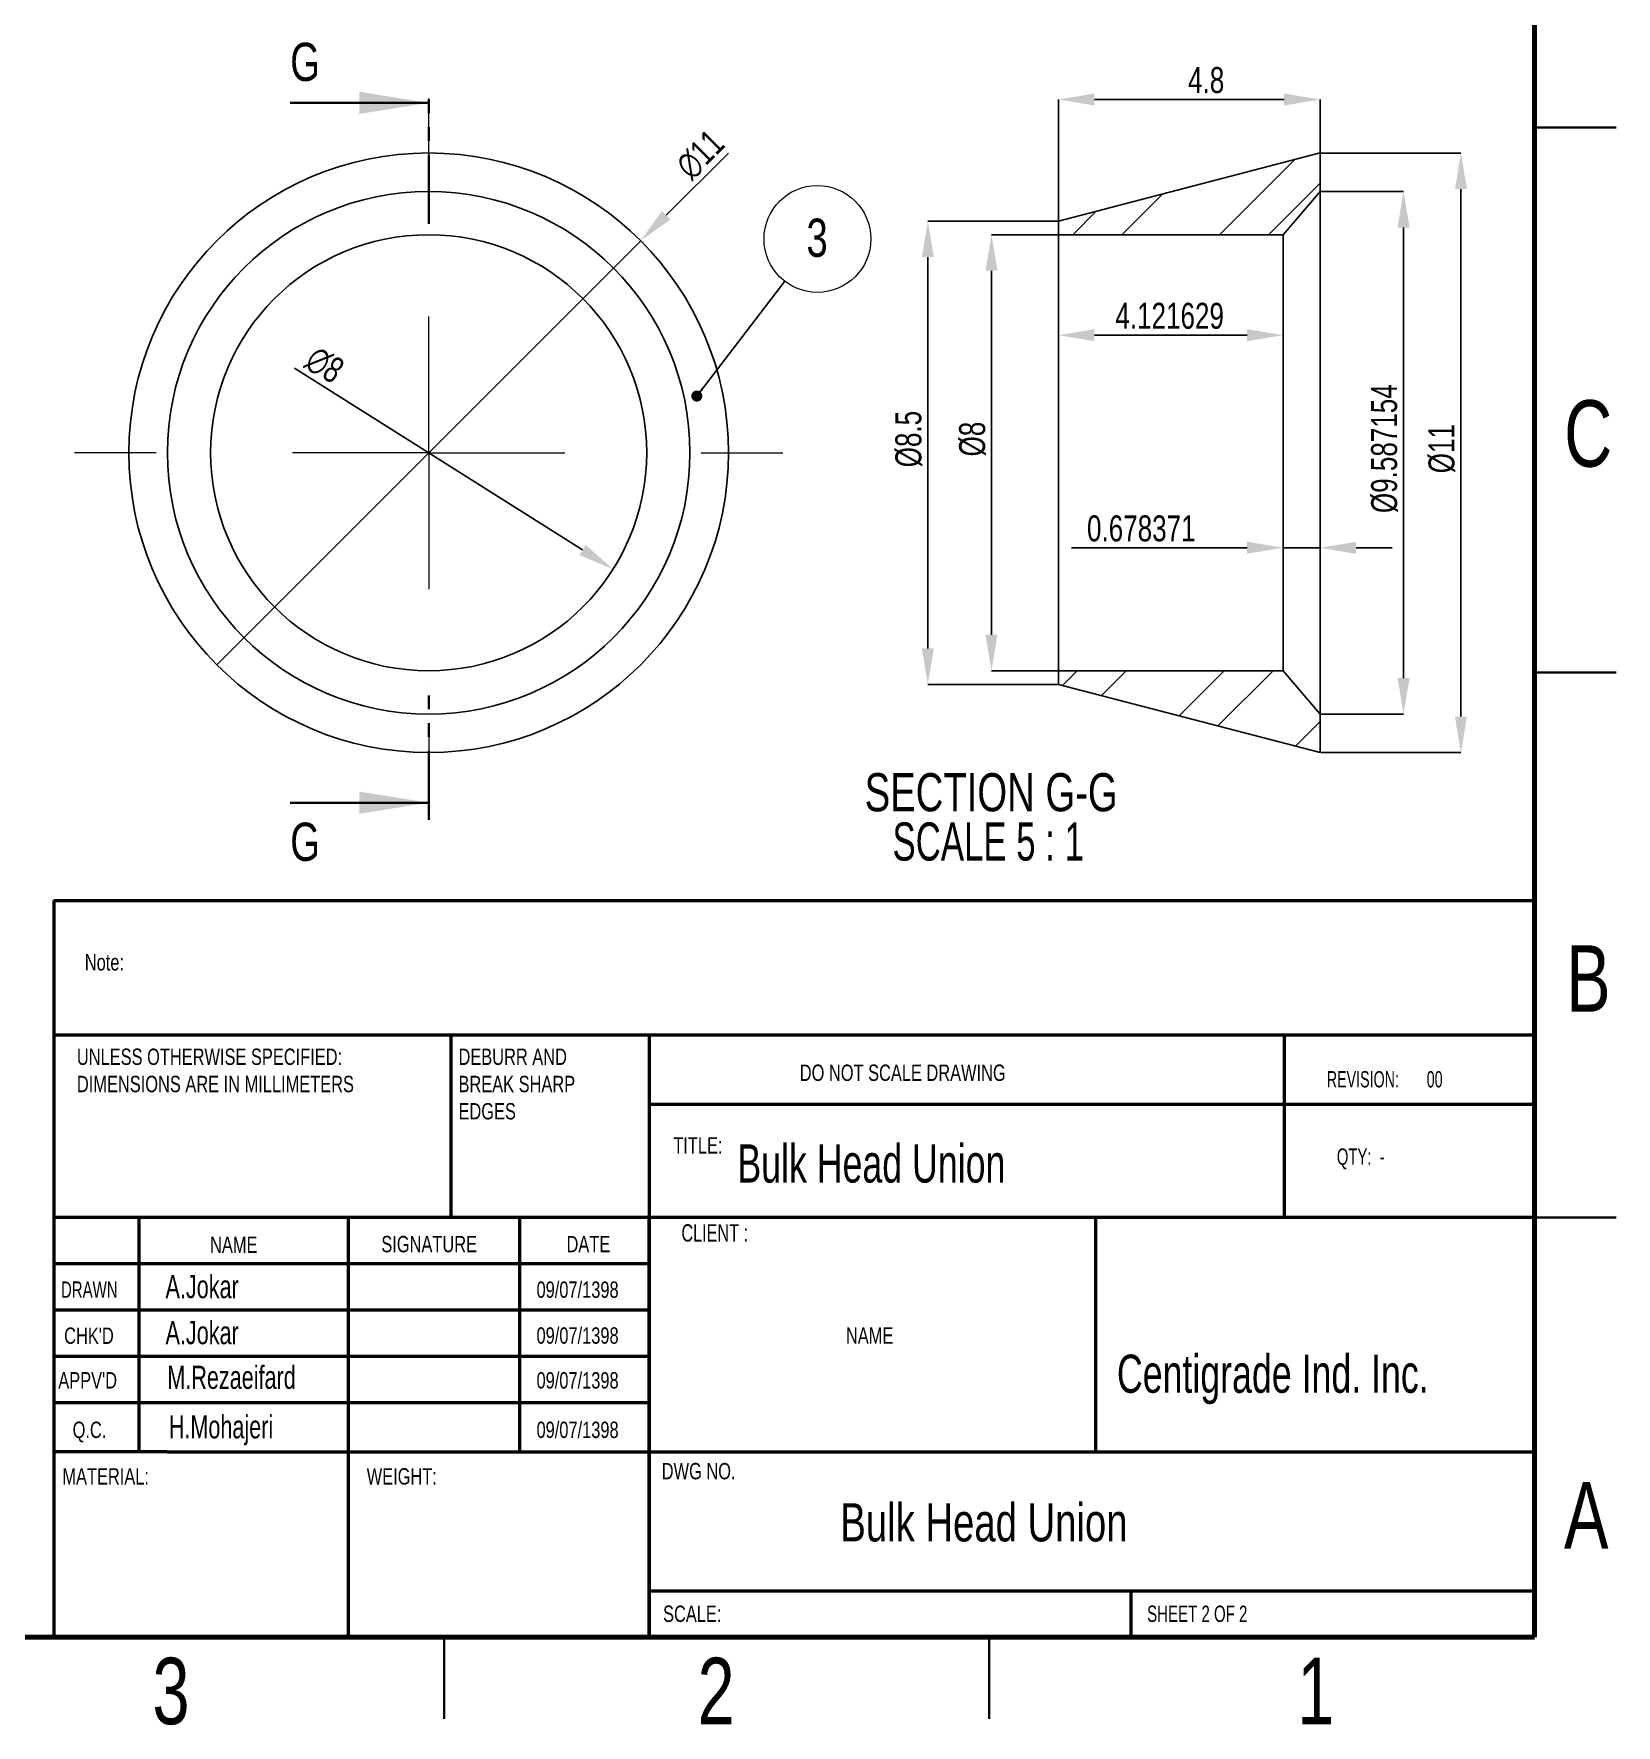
# Model space of a CAD drawing. Header units: millimetres. Extents: x 882 to 1669, y 471 to 913.
# Drawn here: x 1523.5 to 1668.6, y 619.6 to 774.8 of the extents above; entities that cross this region are included whole.
import ezdxf

# ---------------------------------------------------------------- set-up
doc = ezdxf.new("R2010")
doc.units = ezdxf.units.MM
doc.linetypes.add('PHANTOM', pattern=[12.7, 6.35, -1.27, 1.27, -1.27, 1.27, -1.27])
doc.styles.add('SLDTEXTSTYLE0', font='TXT', dxfattribs={"width": 0.75})
doc.styles.add('SLDTEXTSTYLE1', font='TXT', dxfattribs={"width": 0.686449})
doc.styles.add('SLDTEXTSTYLE2', font='TXT', dxfattribs={"width": 0.652778})
doc.styles.add('SLDTEXTSTYLE3', font='TXT', dxfattribs={"width": 0.6875})
doc.styles.add('SLDTEXTSTYLE4', font='TXT', dxfattribs={"width": 0.7})
doc.styles.add('SLDTEXTSTYLE5', font='TXT', dxfattribs={"width": 0.678571})
doc.styles.add('SLDTEXTSTYLE6', font='TXT', dxfattribs={"width": 0.681818})
doc.styles.get("Standard").update_dxf_attribs({"font": 'arial.ttf'})
doc.dimstyles.new('SLDDIMSTYLE1', dxfattribs={"dimtxt": 0.18, "dimasz": 1.016, "dimexe": 0, "dimexo": 0.0625, "dimgap": 0, "dimtad": 0, "dimtih": 1, "dimtoh": 1, "dimdec": 0, "dimrnd": 1e-09, "dimzin": 0, "dimdsep": 46, "dimtxsty": 'Standard', "dimblk1": 'DOT', "dimblk2": 'DOT', "dimsah": 1, "dimcen": 0.09, "dimadec": 0, "dimazin": 0, "dimtfac": 1.016, "dimtdec": 0, "dimtofl": 0, "dimtmove": 0, "dimatfit": 3, "dimldrblk": 'DOT', "dimfxl": 1, "dimfrac": 2, "dimtolj": 1, "dimtzin": 0, "dimarcsym": 0})
doc.dimstyles.new('SLDDIMSTYLE10', dxfattribs={"dimtxt": 2.38125, "dimasz": 3.302, "dimexe": 0, "dimexo": 0.0625, "dimgap": 0.595312, "dimtad": 1, "dimdec": 1, "dimlfac": 0.2, "dimrnd": 1e-09, "dimzin": 12, "dimdsep": 46, "dimtxsty": 'SLDTEXTSTYLE0', "dimblk1": 'NONE', "dimsah": 1, "dimcen": 0, "dimadec": 0, "dimazin": 3, "dimtfac": 1, "dimtdec": 1, "dimtmove": 0, "dimatfit": 3, "dimldrblk": 'NONE', "dimfxl": 1, "dimfrac": 2, "dimtolj": 1, "dimtzin": 12, "dimarcsym": 0})
doc.dimstyles.new('SLDDIMSTYLE6', dxfattribs={"dimtxt": 2.38125, "dimasz": 3.302, "dimexe": 0, "dimexo": 0.0625, "dimgap": 0.595312, "dimtad": 1, "dimdec": 1, "dimlfac": 0.2, "dimrnd": 1e-09, "dimzin": 12, "dimdsep": 46, "dimtxsty": 'SLDTEXTSTYLE0', "dimsah": 1, "dimcen": 0, "dimadec": 0, "dimazin": 3, "dimtfac": 1, "dimtdec": 1, "dimtmove": 0, "dimatfit": 3, "dimfxl": 1, "dimfrac": 2, "dimtolj": 1, "dimtzin": 12, "dimarcsym": 0})
doc.dimstyles.new('SLDDIMSTYLE7', dxfattribs={"dimtxt": 2.38125, "dimasz": 3.302, "dimexe": 0, "dimexo": 0.0625, "dimgap": 0.595312, "dimtad": 1, "dimdec": 6, "dimlfac": 0.2, "dimrnd": 1e-09, "dimzin": 12, "dimdsep": 46, "dimtxsty": 'SLDTEXTSTYLE0', "dimsah": 1, "dimcen": 0.09, "dimadec": 0, "dimazin": 3, "dimtfac": 1, "dimtdec": 1, "dimtofl": 0, "dimtmove": 0, "dimatfit": 3, "dimfxl": 1, "dimfrac": 2, "dimtolj": 1, "dimtzin": 12, "dimarcsym": 0})
doc.dimstyles.new('SLDDIMSTYLE9', dxfattribs={"dimtxt": 2.38125, "dimasz": 3.302, "dimexe": 0, "dimexo": 0.0625, "dimgap": 0.595312, "dimtad": 1, "dimdec": 6, "dimlfac": 0.2, "dimrnd": 1e-09, "dimdsep": 46, "dimtxsty": 'SLDTEXTSTYLE0', "dimsah": 1, "dimcen": 0.09, "dimadec": 0, "dimazin": 2, "dimtfac": 1, "dimtdec": 1, "dimtmove": 0, "dimatfit": 0, "dimfxl": 1, "dimfrac": 2, "dimtolj": 1, "dimtzin": 12, "dimarcsym": 0})
pattern_1 = [(45, (1251.1185, 617.688), (-6.7352, 6.7352), []), (45, (1255.609, 617.688), (-6.7352, 6.7352), [])]

# ---------------------------------------------------------------- blocks, each defined once
blk = doc.blocks.new('SW_NOTE_13')
at = {"color": 0, "linetype": 'Continuous', "lineweight": 0, "char_height": 1.5, "attachment_point": 1, "style": 'SLDTEXTSTYLE0'}
for s, insert in [('UNLESS OTHERWISE SPECIFIED:', (0, 1.93)), ('DIMENSIONS ARE IN MILLIMETERS', (0, -0.57))]:
    blk.add_mtext(s, dxfattribs=dict(at, insert=insert))
blk = doc.blocks.new('SW_NOTE_14')
at = {"color": 0, "linetype": 'Continuous', "lineweight": 0, "char_height": 1.5, "attachment_point": 1, "style": 'SLDTEXTSTYLE0'}
for s, insert in [('DEBURR AND', (0, 1.93)), ('BREAK SHARP', (0, -0.57)), ('EDGES', (0, -3.07))]:
    blk.add_mtext(s, dxfattribs=dict(at, insert=insert))
blk = doc.blocks.new('*D84')
at = {"color": 0, "linetype": 'Continuous', "lineweight": -2, "transparency": 16777216}
for p, q in [((1587.18, 763.83), (1581.47, 758.13)), ((1540.25, 716.9), (1579.14, 755.79))]:
    blk.add_line(p, q, dxfattribs=at)
at = {"color": 0, "linetype": 'Continuous', "transparency": 16777216}
blk.add_solid([(1581.08, 758.51), (1581.86, 757.74), (1579.14, 755.79)], dxfattribs=at)
at = {"layer": 'Defpoints', "color": 0, "linetype": 'Continuous', "transparency": 16777216}
for p in [(1579.14, 755.79), (1540.25, 716.9)]:
    blk.add_point(p, dxfattribs=at)
at = {"color": 0, "linetype": 'Continuous', "lineweight": 18, "transparency": 16777216, "insert": (1582.12, 762.99), "char_height": 2.381, "attachment_point": 1, "rotation": 45, "style": 'SLDTEXTSTYLE0'}
blk.add_mtext('\\A1;∅11', dxfattribs=at)
blk = doc.blocks.new('_NONE')
blk = doc.blocks.new('*D85')
at = {"color": 0, "linetype": 'Continuous', "lineweight": -2, "transparency": 16777216}
blk.add_line((1547.39, 744.12), (1573.81, 727.43), dxfattribs=at)
at = {"color": 0, "linetype": 'Continuous', "transparency": 16777216}
blk.add_solid([(1574.1, 727.89), (1573.52, 726.96), (1576.6, 725.66)], dxfattribs=at)
at = {"layer": 'Defpoints', "color": 0, "linetype": 'Continuous', "transparency": 16777216}
for p in [(1542.79, 747.03), (1576.6, 725.66)]:
    blk.add_point(p, dxfattribs=at)
at = {"color": 0, "linetype": 'Continuous', "lineweight": 18, "transparency": 16777216, "insert": (1549.48, 746.32), "char_height": 2.381, "attachment_point": 1, "rotation": 327.7147, "style": 'SLDTEXTSTYLE0'}
blk.add_mtext('\\A1;∅8', dxfattribs=at)
blk = doc.blocks.new('SW_NOTE_21')
at = {"color": 0, "linetype": 'Continuous', "lineweight": 0}
blk.add_circle((2.98, 3.88), 4.9, dxfattribs=at)
at = {"color": 0, "linetype": 'Continuous', "lineweight": 0, "insert": (2.95, 5.74), "char_height": 3.5, "attachment_point": 2, "style": 'SLDTEXTSTYLE0'}
blk.add_mtext('3', dxfattribs=at)
blk = doc.blocks.new('_DOT')
at = {"color": 0, "linetype": 'ByBlock', "lineweight": -2}
blk.add_line((-0.5, 0), (-1, 0), dxfattribs=at)
at = {"color": 0, "linetype": 'ByBlock', "const_width": 0.5}
blk.add_lwpolyline([(-0.25, 0, 1), (0.25, 0, 1)], format="xyb", close=True, dxfattribs=at)
blk = doc.blocks.new('SW_CENTERMARKSYMBOL_3')
at = {"color": 0, "linetype": 'Continuous', "lineweight": 0}
for p, q in [((0, 25), (0, 32.5)), ((0, 0), (0, 12.5)), ((-25, 0), (-32.5, 0)), ((0, 0), (-12.5, 0)), ((0, 0), (0, -12.5)), ((0, 0), (12.5, 0)), ((25, 0), (32.5, 0)), ((0, -25), (0, -32.5))]:
    blk.add_line(p, q, dxfattribs=at)
blk = doc.blocks.new('*D97')
at = {"color": 0, "linetype": 'Continuous', "lineweight": -2, "transparency": 16777216}
for p, q in [((1617.46, 756.41), (1617.46, 768.75)), ((1638.16, 768.75), (1620.76, 768.75)), ((1641.46, 760.38), (1641.46, 768.75))]:
    blk.add_line(p, q, dxfattribs=at)
at = {"color": 0, "linetype": 'Continuous', "transparency": 16777216}
for points in [[(1620.76, 769.3), (1620.76, 768.2), (1617.46, 768.75)], [(1638.16, 769.3), (1638.16, 768.2), (1641.46, 768.75)]]:
    blk.add_solid(points, dxfattribs=at)
at = {"layer": 'Defpoints', "color": 0, "linetype": 'Continuous', "transparency": 16777216}
for p in [(1617.46, 768.75), (1641.46, 760.31), (1617.46, 756.34)]:
    blk.add_point(p, dxfattribs=at)
at = {"color": 0, "linetype": 'Continuous', "lineweight": 18, "transparency": 16777216, "insert": (1631.01, 771.73), "char_height": 2.381, "attachment_point": 2, "style": 'SLDTEXTSTYLE0'}
blk.add_mtext('\\A1;4.8', dxfattribs=at)
blk = doc.blocks.new('*D98')
at = {"color": 0, "linetype": 'Continuous', "lineweight": -2, "transparency": 16777216}
for p, q in [((1617.46, 756.28), (1617.46, 747.13)), ((1638.07, 756.28), (1638.07, 747.13)), ((1634.77, 747.13), (1620.76, 747.13))]:
    blk.add_line(p, q, dxfattribs=at)
at = {"color": 0, "linetype": 'Continuous', "transparency": 16777216}
for points in [[(1620.76, 747.68), (1620.76, 746.58), (1617.46, 747.13)], [(1634.77, 747.68), (1634.77, 746.58), (1638.07, 747.13)]]:
    blk.add_solid(points, dxfattribs=at)
at = {"layer": 'Defpoints', "color": 0, "linetype": 'Continuous', "transparency": 16777216}
for p in [(1617.46, 756.34), (1638.07, 756.34), (1617.46, 747.13)]:
    blk.add_point(p, dxfattribs=at)
at = {"color": 0, "linetype": 'Continuous', "lineweight": 18, "transparency": 16777216, "insert": (1627.66, 750.1), "char_height": 2.3813, "attachment_point": 2, "style": 'SLDTEXTSTYLE0'}
blk.add_mtext('\\A1;4.121629', dxfattribs=at)
blk = doc.blocks.new('*D99')
at = {"color": 0, "linetype": 'Continuous', "lineweight": -2, "transparency": 16777216}
for p, q in [((1617.4, 756.34), (1611.32, 756.34)), ((1611.32, 753.04), (1611.32, 719.65)), ((1617.4, 716.34), (1611.32, 716.34))]:
    blk.add_line(p, q, dxfattribs=at)
at = {"color": 0, "linetype": 'Continuous', "transparency": 16777216}
for points in [[(1610.77, 753.04), (1611.87, 753.04), (1611.32, 756.34)], [(1610.77, 719.65), (1611.87, 719.65), (1611.32, 716.34)]]:
    blk.add_solid(points, dxfattribs=at)
at = {"layer": 'Defpoints', "color": 0, "linetype": 'Continuous', "transparency": 16777216}
for p in [(1617.46, 756.34), (1611.32, 716.34), (1617.46, 716.34)]:
    blk.add_point(p, dxfattribs=at)
at = {"color": 0, "linetype": 'Continuous', "lineweight": 18, "transparency": 16777216, "insert": (1608.35, 737.6), "char_height": 2.381, "attachment_point": 2, "rotation": 90, "style": 'SLDTEXTSTYLE0'}
blk.add_mtext('\\A1;%%c8', dxfattribs=at)
blk = doc.blocks.new('*D100')
at = {"color": 0, "linetype": 'Continuous', "lineweight": -2, "transparency": 16777216}
for p, q in [((1617.4, 757.59), (1605.48, 757.59)), ((1605.48, 718.4), (1605.48, 754.29)), ((1617.4, 715.09), (1605.48, 715.09))]:
    blk.add_line(p, q, dxfattribs=at)
at = {"color": 0, "linetype": 'Continuous', "transparency": 16777216}
for points in [[(1604.93, 754.29), (1606.03, 754.29), (1605.48, 757.59)], [(1604.93, 718.4), (1606.03, 718.4), (1605.48, 715.09)]]:
    blk.add_solid(points, dxfattribs=at)
at = {"layer": 'Defpoints', "color": 0, "linetype": 'Continuous', "transparency": 16777216}
for p in [(1605.48, 757.59), (1617.46, 757.59), (1617.46, 715.09)]:
    blk.add_point(p, dxfattribs=at)
at = {"color": 0, "linetype": 'Continuous', "lineweight": 18, "transparency": 16777216, "insert": (1602.5, 737.6), "char_height": 2.381, "attachment_point": 2, "rotation": 90, "style": 'SLDTEXTSTYLE0'}
blk.add_mtext('\\A1;%%c8.5', dxfattribs=at)
blk = doc.blocks.new('*D101')
at = {"color": 0, "linetype": 'Continuous', "lineweight": -2, "transparency": 16777216}
for p, q in [((1641.52, 763.84), (1654.38, 763.84)), ((1654.38, 760.54), (1654.38, 712.15)), ((1641.52, 708.84), (1654.38, 708.84))]:
    blk.add_line(p, q, dxfattribs=at)
at = {"color": 0, "linetype": 'Continuous', "transparency": 16777216}
for points in [[(1653.83, 760.54), (1654.93, 760.54), (1654.38, 763.84)], [(1653.83, 712.15), (1654.93, 712.15), (1654.38, 708.84)]]:
    blk.add_solid(points, dxfattribs=at)
at = {"layer": 'Defpoints', "color": 0, "linetype": 'Continuous', "transparency": 16777216}
for p in [(1641.46, 763.84), (1641.46, 708.84), (1654.38, 708.84)]:
    blk.add_point(p, dxfattribs=at)
at = {"color": 0, "linetype": 'Continuous', "lineweight": 18, "transparency": 16777216, "insert": (1651.4, 736.72), "char_height": 2.381, "attachment_point": 2, "rotation": 90, "style": 'SLDTEXTSTYLE0'}
blk.add_mtext('\\A1;%%c11', dxfattribs=at)
blk = doc.blocks.new('*D102')
at = {"color": 0, "linetype": 'Continuous', "lineweight": -2, "transparency": 16777216}
for p, q in [((1641.52, 760.31), (1649.12, 760.31)), ((1649.12, 757.01), (1649.12, 715.68)), ((1641.52, 712.38), (1649.12, 712.38))]:
    blk.add_line(p, q, dxfattribs=at)
at = {"color": 0, "linetype": 'Continuous', "transparency": 16777216}
for points in [[(1648.56, 757.01), (1649.67, 757.01), (1649.12, 760.31)], [(1648.56, 715.68), (1649.67, 715.68), (1649.12, 712.38)]]:
    blk.add_solid(points, dxfattribs=at)
at = {"layer": 'Defpoints', "color": 0, "linetype": 'Continuous', "transparency": 16777216}
for p in [(1641.46, 760.31), (1641.46, 712.38), (1649.12, 712.38)]:
    blk.add_point(p, dxfattribs=at)
at = {"color": 0, "linetype": 'Continuous', "lineweight": 18, "transparency": 16777216, "insert": (1646.14, 736.72), "char_height": 2.3813, "attachment_point": 2, "rotation": 90, "style": 'SLDTEXTSTYLE0'}
blk.add_mtext('\\A1;%%c9.587154', dxfattribs=at)
blk = doc.blocks.new('*D103')
at = {"color": 0, "linetype": 'Continuous', "lineweight": -2, "transparency": 16777216}
for p, q in [((1634.77, 727.63), (1618.66, 727.63)), ((1638.07, 716.41), (1638.07, 727.63)), ((1641.46, 727.63), (1638.07, 727.63)), ((1641.46, 712.44), (1641.46, 727.63)), ((1644.76, 727.63), (1648.06, 727.63))]:
    blk.add_line(p, q, dxfattribs=at)
at = {"color": 0, "linetype": 'Continuous', "transparency": 16777216}
for points in [[(1634.77, 728.18), (1634.77, 727.08), (1638.07, 727.63)], [(1644.76, 728.18), (1644.76, 727.08), (1641.46, 727.63)]]:
    blk.add_solid(points, dxfattribs=at)
at = {"layer": 'Defpoints', "color": 0, "linetype": 'Continuous', "transparency": 16777216}
for p in [(1638.07, 727.63), (1638.07, 716.34), (1641.46, 712.38)]:
    blk.add_point(p, dxfattribs=at)
at = {"color": 0, "linetype": 'Continuous', "lineweight": 18, "transparency": 16777216, "insert": (1625.06, 730.6), "char_height": 2.3813, "attachment_point": 2, "style": 'SLDTEXTSTYLE0'}
blk.add_mtext('\\A1;0.678371', dxfattribs=at)
blk = doc.blocks.new('SW_NOTE_22')
at = {"color": 0, "linetype": 'Continuous', "lineweight": 0, "char_height": 3.5, "attachment_point": 2}
for s, insert, style in [('SECTION G-G', (15.04, 4.51), 'SLDTEXTSTYLE0'), ('SCALE 5 : 1', (14.77, -0.01), 'SLDTEXTSTYLE6')]:
    blk.add_mtext(s, dxfattribs=dict(at, insert=insert, style=style))

msp = doc.modelspace()

# ---------------------------------------------------------------- hatches: boundary and pattern name
at = {"linetype": 'Continuous', "lineweight": 18}
h = msp.add_hatch(dxfattribs=at)
h.set_pattern_fill('ANSI32', style=0)
h.set_pattern_definition(pattern_1)
h.paths.add_polyline_path([(1641.459882, 763.8449185), (1617.459882, 757.5949185), (1617.459882, 756.3449185), (1638.0680273, 756.3449185), (1641.459882, 760.3128023)], flags=0)
h = msp.add_hatch(dxfattribs=at)
h.set_pattern_fill('ANSI32', style=0)
h.set_pattern_definition(pattern_1)
h.paths.add_polyline_path([(1638.0680273, 716.3449185), (1617.459882, 716.3449185), (1617.459882, 715.0949185), (1641.459882, 708.8449185), (1641.459882, 712.3770346)], flags=0)

# ---------------------------------------------------------------- linework, layer by layer
at = {"color": 7, "linetype": 'Continuous', "lineweight": 70}
for p, q in [((1661.1184997, 904.6882634), (1661.1184997, 627.6882634)), ((1661.1184997, 627.6882634), (1261.1184997, 627.6882634))]:
    msp.add_line(p, q, dxfattribs=at)
at = {"color": 7, "linetype": 'PHANTOM', "lineweight": 35}
for p, q in [((1559.6936138, 757.3324185), (1559.6936138, 770.0324185)), ((1559.6936138, 702.6574185), (1559.6936138, 715.3637685))]:
    msp.add_line(p, q, dxfattribs=at)
at = {"color": 7, "linetype": 'Continuous', "lineweight": 35}
for p, q in [((1546.9936138, 768.4449185), (1559.6936138, 768.4449185)), ((1668.6184997, 766.1882634), (1661.1184997, 766.1882634)), ((1661.1184997, 766.1882634), (1668.6184997, 766.1882634)), ((1661.1184997, 716.1882634), (1668.6184997, 716.1882634)), ((1546.9936138, 704.2449185), (1559.6936138, 704.2449185)), ((1661.1184997, 666.1882634), (1668.6184997, 666.1882634)), ((1561.1184997, 627.6882634), (1561.1184997, 620.1882634)), ((1611.1184997, 627.6882634), (1611.1184997, 620.1882634))]:
    msp.add_line(p, q, dxfattribs=at)
at = {"color": 7, "linetype": 'Continuous', "lineweight": 25}
for p, q in [((1641.4598819, 763.8449183), (1617.4598819, 757.5949196)), ((1641.4598819, 760.312803), (1641.4598819, 763.8449183)), ((1641.4598819, 760.312803), (1638.0680272, 756.3449194)), ((1641.4598819, 760.312803), (1641.4598819, 712.377034)), ((1617.4598819, 757.5949196), (1617.4598819, 756.3449194)), ((1638.0680272, 756.3449194), (1617.4598819, 756.3449194)), ((1617.4598819, 756.3449194), (1617.4598819, 716.3449175)), ((1638.0680272, 756.3449194), (1638.0680272, 716.3449175)), ((1617.4598819, 716.3449175), (1638.0680272, 716.3449175)), ((1617.4598819, 716.3449175), (1617.4598819, 715.0949173)), ((1638.0680272, 716.3449175), (1641.4598819, 712.377034)), ((1617.4598819, 715.0949173), (1641.4598819, 708.8449186)), ((1641.4598819, 708.8449186), (1641.4598819, 712.377034))]:
    msp.add_line(p, q, dxfattribs=at)
at = {"color": 7, "linetype": 'Continuous', "lineweight": 50}
for p, q in [((1525.3184997, 695.2852688), (1661.1184997, 695.2852688)), ((1525.3184997, 695.2852688), (1525.3184997, 682.9382634)), ((1525.3184997, 682.9382634), (1661.1184997, 682.9382634)), ((1525.3184997, 682.9382634), (1525.3184997, 627.9382634)), ((1561.7184997, 682.9382634), (1561.7184997, 666.1882634)), ((1579.9184997, 682.9382634), (1579.9184997, 627.6882634)), ((1638.208526, 666.1882634), (1638.208526, 682.9382634)), ((1661.1184997, 676.5632634), (1579.9184997, 676.5632634)), ((1661.1184997, 666.1882634), (1525.3184997, 666.1882634)), ((1533.1184997, 666.1882634), (1533.1184997, 644.6882634)), ((1552.3094521, 666.1882634), (1552.3094521, 627.9382634)), ((1568.0245759, 666.1882634), (1568.0245759, 644.6882634)), ((1579.9184997, 627.9382634), (1579.9184997, 666.1882634)), ((1620.9044398, 644.6882634), (1620.9044398, 666.1882634)), ((1579.9184997, 661.9382634), (1525.3184997, 661.9382634)), ((1579.9184997, 657.6882634), (1525.3184997, 657.6882634)), ((1579.9184997, 653.4382634), (1525.3184997, 653.4382634)), ((1579.9184997, 649.1882634), (1525.3184997, 649.1882634)), ((1535.7184997, 644.6882634), (1525.3184997, 644.6882634)), ((1535.7184997, 644.6882634), (1661.1184997, 644.6882634)), ((1579.9184997, 631.9382634), (1661.1184997, 631.9382634)), ((1624.1184997, 627.6882634), (1624.1184997, 631.9382634))]:
    msp.add_line(p, q, dxfattribs=at)
at = {"color": 7, "linetype": 'Continuous', "lineweight": 25}
for radius in [27.5, 23.9678838, 20]:
    msp.add_circle((1559.6936138, 736.3449185), radius, dxfattribs=at)
at = {"color": 7, "linetype": 'Continuous', "lineweight": 35}
for points in [[(1559.6936138, 768.4449185), (1553.3436138, 769.4609185), (1553.3436138, 767.4289185)], [(1559.6936138, 704.2449185), (1553.3436138, 705.2609185), (1553.3436138, 703.2289185)]]:
    msp.add_solid(points, dxfattribs=at)

# ---------------------------------------------------------------- block references
at = {"color": 7, "linetype": 'Continuous', "lineweight": 0}
for name, p in [('SW_CENTERMARKSYMBOL_3', (1559.6936138, 736.3449185)), ('SW_NOTE_21', (1592.3714766, 752.0805069)), ('SW_NOTE_22', (1596.248152, 702.4432757)), ('SW_NOTE_13', (1527.4273297, 679.7577528)), ('SW_NOTE_14', (1562.4277154, 679.757753))]:
    msp.add_blockref(name, p, dxfattribs=at)

# ---------------------------------------------------------------- texts
at = {"color": 7, "linetype": 'Continuous', "char_height": 3.5, "attachment_point": 1, "style": 'SLDTEXTSTYLE0'}
for insert in [(1546.9936138, 773.9557247), (1546.9936138, 702.40982)]:
    msp.add_mtext('G', dxfattribs=dict(at, insert=insert))
at = {"color": 7, "linetype": 'Continuous', "lineweight": 0}
for s, insert, char_height, attachment_point, style in [('C', (1666.0549997, 741.1639538), 6.096, 2, 'SLDTEXTSTYLE0'), ('B', (1666.0719329, 691.1639538), 6.096, 2, 'SLDTEXTSTYLE0'), ('Note:', (1528.1507798, 690.3545624), 1.5, 1, 'SLDTEXTSTYLE0'), ('DO NOT SCALE DRAWING', (1593.7331402, 680.221257), 1.5, 1, 'SLDTEXTSTYLE0'), ('REVISION:       00', (1642.0733896, 679.6230367), 1.5, 1, 'SLDTEXTSTYLE2'), ('TITLE:', (1582.1295681, 673.553898), 1.5, 1, 'SLDTEXTSTYLE0'), ('Bulk Head Union', (1588.0074809, 672.8991537), 3.5, 1, 'SLDTEXTSTYLE4'), ('QTY:  -', (1642.9942881, 672.5243849), 1.5, 1, 'SLDTEXTSTYLE5'), ('NAME', (1539.6407389, 664.439746), 1.5, 1, 'SLDTEXTSTYLE0'), ('SIGNATURE', (1555.3520873, 664.5000198), 1.5, 1, 'SLDTEXTSTYLE0'), ('DATE', (1572.3363255, 664.5000198), 1.5, 1, 'SLDTEXTSTYLE0'), ('CLIENT :', (1582.8780149, 665.5735323), 1.5875, 1, 'SLDTEXTSTYLE4'), ('A.Jokar', (1535.5549013, 660.907476), 2.11666667, 1, 'SLDTEXTSTYLE4'), ('DRAWN', (1525.9618626, 660.3230447), 1.5, 1, 'SLDTEXTSTYLE1'), ('09/07/1398', (1569.5871069, 660.3230449), 1.5, 1, 'SLDTEXTSTYLE0'), ('A.Jokar', (1535.5549013, 656.6845477), 2.11666667, 1, 'SLDTEXTSTYLE4'), ("CHK'D", (1526.2577219, 656.1001164), 1.5, 1, 'SLDTEXTSTYLE0'), ('09/07/1398', (1569.5871069, 656.1137961), 1.5, 1, 'SLDTEXTSTYLE0'), ('NAME', (1597.9697048, 656.113796), 1.5, 1, 'SLDTEXTSTYLE0'), ('Centigrade Ind. Inc.', (1622.8260733, 653.611679), 3.5, 1, 'SLDTEXTSTYLE4'), ("APPV'D", (1525.7202221, 652.00413), 1.5, 1, 'SLDTEXTSTYLE0'), ('M.Rezaeifard', (1535.717619, 652.5885613), 2.116666667, 1, 'SLDTEXTSTYLE4'), ('09/07/1398', (1569.5871069, 652.0041302), 1.5, 1, 'SLDTEXTSTYLE0'), ('Q.C.', (1527.0338938, 647.4638992), 1.5, 1, 'SLDTEXTSTYLE0'), ('H.Mohajeri', (1535.8528025, 648.0483305), 2.11666667, 1, 'SLDTEXTSTYLE4'), ('09/07/1398', (1569.5871069, 647.4638994), 1.5, 1, 'SLDTEXTSTYLE0'), ('MATERIAL:', (1526.0937373, 643.1929255), 1.5, 1, 'SLDTEXTSTYLE0'), ('WEIGHT:', (1554.0121063, 643.1915097), 1.4986, 1, 'SLDTEXTSTYLE0'), ('DWG NO.', (1581.0715019, 643.6743197), 1.5, 1, 'SLDTEXTSTYLE0'), ('A', (1665.875083, 641.9139538), 6.096, 2, 'SLDTEXTSTYLE0'), ('Bulk Head Union', (1597.4538812, 639.9791001), 3.5, 1, 'SLDTEXTSTYLE0'), ('SCALE:', (1581.1924658, 630.5883507), 1.5, 1, 'SLDTEXTSTYLE0'), ('SHEET 2 OF 2', (1625.5967941, 630.5883507), 1.5, 1, 'SLDTEXTSTYLE3'), ('3', (1536.0571164, 625.8019538), 6.096, 2, 'SLDTEXTSTYLE0'), ('2', (1586.0571164, 625.8019538), 6.096, 2, 'SLDTEXTSTYLE0'), ('1', (1641.0571164, 625.8019538), 6.096, 2, 'SLDTEXTSTYLE0')]:
    msp.add_mtext(s, dxfattribs=dict(at, insert=insert, char_height=char_height, attachment_point=attachment_point, style=style))

# ---------------------------------------------------------------- dimensions: what is measured, and where the dimension line sits
at = {"color": 7, "linetype": 'Continuous', "lineweight": 18}
for base, p1, p2, dimstyle, picture, middle in [((1617.459882, 768.749687), (1641.459882, 760.3128023), (1617.459882, 756.3449185), 'SLDDIMSTYLE7', '*D97', (1631.0107774, 768.749687)), ((1617.459882, 747.12587), (1638.0680273, 756.3449185), (1617.459882, 756.3449185), 'SLDDIMSTYLE7', '*D98', (1627.6642343, 747.12587)), ((1638.0680273, 727.6261993), (1641.459882, 712.3770346), (1638.0680273, 716.3449185), 'SLDDIMSTYLE9', '*D103', (1625.0644179, 727.6261993))]:
    dim = msp.add_linear_dim(base=base, p1=p1, p2=p2, dimstyle=dimstyle, dxfattribs=at)
    dim.commit()
    dim.dimension.update_dxf_attribs({"geometry": picture, "text_midpoint": middle, "dimtype": 160})
dim = msp.add_diameter_dim_2p(p1=(1540.2481774, 716.899482), p2=(1579.1390503, 755.790355), dimstyle='SLDDIMSTYLE10', dxfattribs=at)
dim.commit()
dim.dimension.update_dxf_attribs({"geometry": '*D84', "text_midpoint": (1584.229733, 763.4067347)})
for base, p1, p2, picture, middle in [((1654.3766396, 708.8449185), (1641.459882, 763.8449185), (1641.459882, 708.8449185), '*D101', (1654.3766396, 736.7172276)), ((1649.1152965, 712.3770346), (1641.459882, 760.3128023), (1641.459882, 712.3770346), '*D102', (1649.1152965, 736.7172276)), ((1605.4780413, 757.5949185), (1617.459882, 715.0949185), (1617.459882, 757.5949185), '*D100', (1605.4780413, 737.6010935)), ((1611.3224572, 716.3449185), (1617.459882, 756.3449185), (1617.459882, 716.3449185), '*D99', (1611.3224572, 737.6010935))]:
    dim = msp.add_linear_dim(base=base, p1=p1, p2=p2, angle=90, text='%%c<>', dimstyle='SLDDIMSTYLE7', dxfattribs=at)
    dim.commit()
    dim.dimension.update_dxf_attribs({"geometry": picture, "text_midpoint": middle, "dimtype": 160})
dim = msp.add_diameter_dim_2p(p1=(1542.7856385, 747.0276321), p2=(1576.6015891, 725.6622048), dimstyle='SLDDIMSTYLE6', dxfattribs=at)
dim.commit()
dim.dimension.update_dxf_attribs({"geometry": '*D85', "text_midpoint": (1549.1491873, 743.0070461), "dimtype": 163})

# ---------------------------------------------------------------- leaders
at = {"color": 7, "linetype": 'Continuous', "lineweight": 0}
msp.add_leader([(1584.2902704, 741.5477505), (1592.3714766, 752.0805069)], dimstyle='SLDDIMSTYLE1', dxfattribs=at)

doc.saveas('drawing.dxf')
